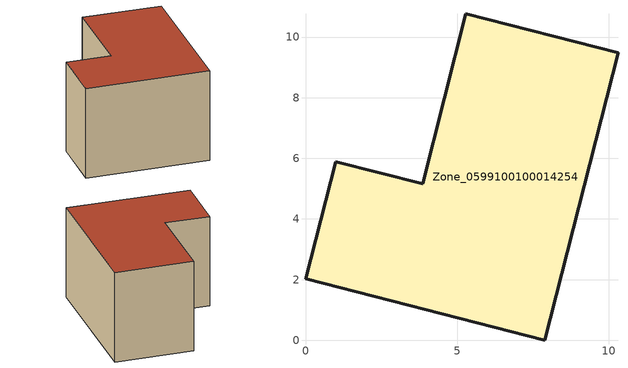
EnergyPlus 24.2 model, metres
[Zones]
Zone_0599100100014254
 floor ground (C_G): 7.89,0 0,2.02 1,5.89 3.87,5.16 5.29,10.77 10.3,9.48 z0
 wall outside (C_F): 7.89,0 10.3,9.48 5.29,10.77 3.87,5.16 1,5.89 0,2.02 7.89,0 z0:6.2
 roof outside (C_R): 0,2.02 7.89,0 10.3,9.48 5.29,10.77 3.87,5.16 1,5.89 z6.2
[BUILDING]
Pand.0599100100014254: North Axis=0; Terrain=City; Loads Convergence Tolerance Value=0.04; Temperature Convergence Tolerance Value=0.4; Solar Distribution=FullExterior; Maximum Number of Warmup Days=25; Minimum Number of Warmup Days=1
[Site:Location]
Rotterdam.The.Hague.AP_ZH_NLD Design_Conditions: Latitude=51.96; Longitude=4.45; Time Zone=1; Elevation=-4.5
[SITE:GROUNDTEMPERATURE:BUILDINGSURFACE]
18, 18, 18, 18, 18, 18, 18, 18, 18, 18, 18, 18
[MATERIAL] Thermal Absorptance=0.9; Solar Absorptance=0.7; Visible Absorptance=0.7
Name | Roughness | Thickness | Conductivity | Density | Specific Heat
G.D.2015-2018 | MediumSmooth | 0.15 | 0.0428571 | 540 | 1210
F.D.2015-2018 | Rough | 0.3 | 0.0666667 | 1920 | 840
R.D.2015-2018 | MediumRough | 0.2 | 0.0333333 | 1500 | 1000
[CONSTRUCTION]
C_G: G.D.2015-2018
C_F: F.D.2015-2018
C_R: R.D.2015-2018
[ZONE]
Zone_0599100100014254: Type=1; Multiplier=1; Ceiling Height=Autocalculate; Volume=Autocalculate; Floor Area=autocalculate; Part of Total Floor Area=Yes
[ZONEINFILTRATION:DESIGNFLOWRATE]
Infil_Zone_0599100100014254: Zone or ZoneList or Space or SpaceList=Zone_0599100100014254; Schedule=AlwaysOn; Design Flow Rate Calculation Method=Flow/Area; Flow Rate per Floor Area=0.0021; Constant Term Coefficient=1; Temperature Term Coefficient=0; Velocity Term Coefficient=0; Velocity Squared Term Coefficient=0
[HVACTEMPLATE:ZONE:IDEALLOADSAIRSYSTEM]
Zone_0599100100014254: Maximum Heating Supply Air Temperature=50; Minimum Cooling Supply Air Temperature=13; Maximum Heating Supply Air Humidity Ratio=0.0156; Minimum Cooling Supply Air Humidity Ratio=0.0077; Heating Limit=NoLimit; Cooling Limit=NoLimit; Dehumidification Control Type=ConstantSensibleHeatRatio; Cooling Sensible Heat Ratio=0.7; Dehumidification Setpoint=60; Humidification Control Type=None; Humidification Setpoint=30; Outdoor Air Method=None; Outdoor Air Flow Rate per Person=0.00944; Outdoor Air Flow Rate per Zone Floor Area=0; Outdoor Air Flow Rate per Zone=0; Demand Controlled Ventilation Type=None; Outdoor Air Economizer Type=NoEconomizer; Heat Recovery Type=None; Sensible Heat Recovery Effectiveness=0.7; Latent Heat Recovery Effectiveness=0.65
[ZONECONTROL:THERMOSTAT]
ThermostatControl_Zone_0599100100014254: Zone or ZoneList=Zone_0599100100014254; Control Type Schedule=DualSetpointControlType; Control 1=Thermostat_Zone_0599100100014254; Temperature Difference Between Cutout And Setpoint=0
[THERMOSTATSETPOINT:DUALSETPOINT]
Thermostat_Zone_0599100100014254: Heating Setpoint Temperature Schedule=HeatingSetpoint_Zone_0599100100014254; Cooling Setpoint Temperature Schedule=CoolingSetpoint_Zone_0599100100014254
[SCHEDULE:COMPACT]
HeatingSetpoint_Zone_0599100100014254: Through: 12/31, For: AllDays, Until: 24:00, 21
CoolingSetpoint_Zone_0599100100014254: Through: 12/31, For: AllDays, Until: 24:00, 24
DualSetpointControlType: Through: 12/31, For: AllDays, Until: 24:00, 4
AlwaysOn: Through: 12/31, For: AllDays, Until: 24:00, 1
